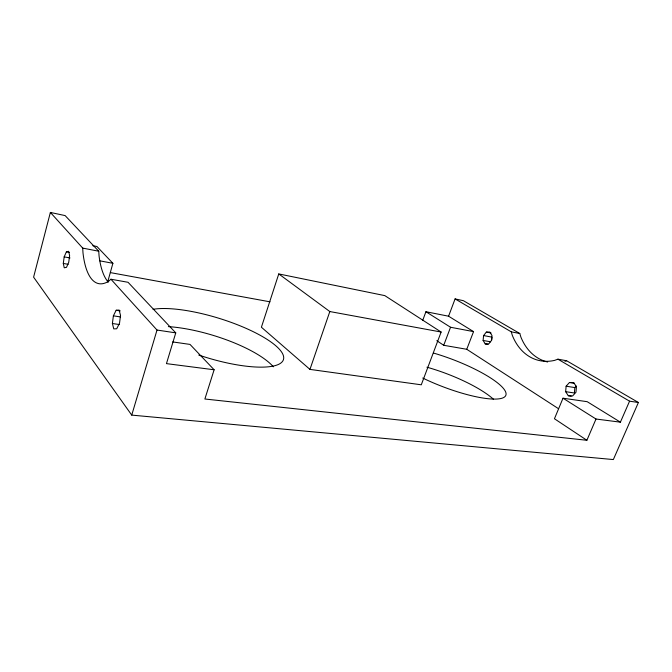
<?xml version="1.0" encoding="UTF-8"?>
<svg xmlns="http://www.w3.org/2000/svg" width="672" height="672" viewBox="0 0 672 672"><rect width="100%" height="100%" fill="white"/><g stroke="black" fill="none" stroke-linecap="round" stroke-linejoin="round"><path stroke-width="1.01" d="M576.198 386.098L574.862 387.576L574.384 392.986L565.639 391.675L566.126 386.215L569.47 382.502L573.745 382.696L576.458 386.736L575.971 392.255L572.578 395.976L568.294 395.716L565.639 391.675M483.109 340.444L483.58 335.563L486.352 332.094L489.829 332.052L491.98 335.504L491.501 340.427L488.695 343.913L485.218 343.904L483.109 340.444L490.619 341.821M491.744 340.057L492.022 337.151L483.58 335.563M112.392 323.501L113.383 315.832L116.155 310.262L119.12 310.044L120.532 315.403L119.532 323.198L116.71 328.784L113.753 328.877L112.392 323.501L119.574 324.584M63.294 263.432L64.176 256.864L66.385 251.849L68.636 251.32L69.619 255.646L68.729 262.315L66.494 267.347L64.243 267.784L63.294 263.432L68.149 264.323M108.301 282.148A82.186 30.005 -78.5 0 1 99.061 255.856L98.742 251.227L65.125 215.594L50.375 212.436L33.6 277.158L131.737 415.111L613.343 459.564L638.4 402.503L566.605 360.738L557.928 359.184L554.644 360.368A59.455 44.083 -74.9 0 1 512.341 335.412L511.283 331.85L455.087 298.914L448.585 316.21L473.55 331.615L466.754 349.289L558.407 408.635M107.705 281.879L112.896 263.306L96.919 246.506L92.82 245.692M131.737 415.111L157.013 330.044L110.939 279.233L108.545 281.291A83.084 29.098 -78.6 0 1 82.984 252.764L82.706 248.094L50.375 212.436M110.939 279.233L128.05 282.29L175.762 332.867L166.454 363.628L214.124 369.776L204.876 399.008L586.883 440.278L596.005 419.026L620.399 422.167L629.563 401.176L638.4 402.503M278.762 273.932L261.4 327.23L309.96 369.398L421.285 384.804L441.126 332.035L384.812 295.621L278.762 273.932L329.818 311.548L441.126 332.035M309.96 369.398L329.818 311.548M422.696 320.46L425.922 311.724L448.585 316.21M466.754 349.289L443.722 345.29L450.542 327.256L425.922 311.724M620.399 422.167L587.194 401.688L563.01 398.21L554.442 418.748L586.883 440.278M564.959 361.326L566.605 360.738M172.704 341.922L190.016 344.417L214.124 369.776M568.294 395.716L571.217 396.144M157.013 330.044L175.762 332.867M113.383 315.832L120.557 316.949M566.126 386.215L574.862 387.576M116.155 310.262L120.263 310.918M569.47 382.502L574.325 383.275M485.218 343.904L488.04 344.408M110.326 272.597L270.052 301.837M64.176 256.864L69.997 257.956M450.542 327.256L473.55 331.615M99.767 260.82L112.896 263.306M66.385 251.849L69.3 252.403M486.352 332.094L491.047 332.984M82.706 248.094L98.742 251.227M511.283 331.85L519.8 333.514L520.876 337.058A59.002 44.192 -74.7 0 0 547.646 361.99M455.087 298.914L463.369 300.686L519.8 333.514M557.928 359.184L629.563 401.176M563.01 398.21L596.005 419.026M436.792 340.696L443.722 345.29M153.04 309.322A74.214 20.597 17 0 1 243.667 327.306A74.214 20.597 17 0 1 279.989 363.619A74.214 20.597 17 0 1 198.761 355.043M168.37 326.609A73.828 21.949 16.9 0 1 273.361 366.811M433.373 353.018A61.967 14.473 20.9 0 1 505.806 395.388A61.967 14.473 20.9 0 1 422.713 378.034M426.947 367.206A61.698 15.448 21 0 1 493.5 399.286"/></g></svg>
